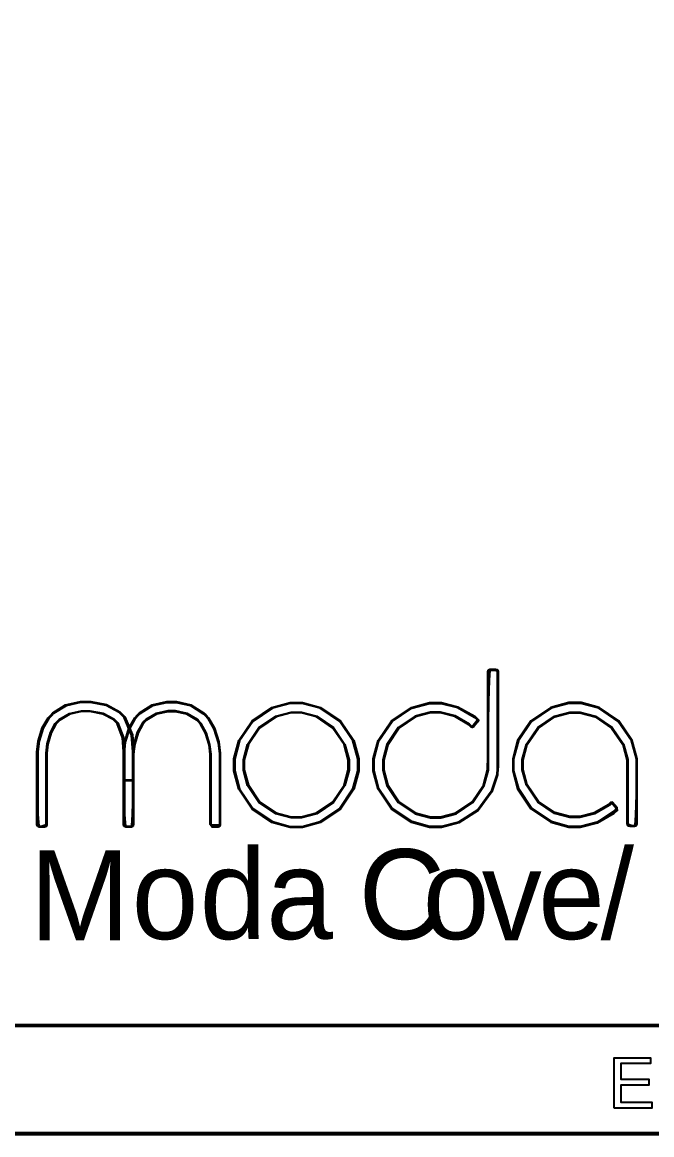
# Model space of a CAD drawing. Header units: inches. Extents: x 0.54 to 10.46, y 0.74 to 7.76.
# Drawn here: x 8.434 to 9.408, y 0.739 to 2.459 of the extents above; entities that cross this region are included whole.
import ezdxf

# ---------------------------------------------------------------- set-up
doc = ezdxf.new("R2010")
doc.units = ezdxf.units.IN
doc.header["$MEASUREMENT"] = 0

# ---------------------------------------------------------------- blocks, each defined once
blk = doc.blocks.new('block 2')
at = {"color": 7, "lineweight": 25, "true_color": 0xffffff}
blk.add_lwpolyline([(0.8729, 0.9096), (10.2943, 0.9096), (10.2943, 7.5904), (0.8729, 7.5904), (0.8729, 0.9096)], dxfattribs=at)
blk = doc.blocks.new('block 3')
at = {"color": 7, "lineweight": 25, "true_color": 0xffffff}
blk.add_lwpolyline([(10.296, 0.9061), (0.8712, 0.9061), (0.8707, 0.9061), (0.8694, 0.9074), (0.8694, 0.9078), (0.8694, 7.5922), (0.8694, 7.5926), (0.8707, 7.5939), (0.8712, 7.5939), (10.296, 7.5939), (10.2964, 7.5939), (10.2977, 7.5926), (10.2977, 7.5922), (10.2977, 0.9078), (10.2977, 0.9074), (10.2964, 0.9061), (10.296, 0.9061)], dxfattribs=at)
blk = doc.blocks.new('block 44')
at = {"color": 7, "lineweight": 25, "true_color": 0xffffff}
blk.add_lwpolyline([(9.3502, 0.7803), (9.3502, 0.8581), (9.4065, 0.8581), (9.4065, 0.8489), (9.3605, 0.8489), (9.3605, 0.8251), (9.4036, 0.8251), (9.4036, 0.8159), (9.3605, 0.8159), (9.3605, 0.7894), (9.4083, 0.7894), (9.4083, 0.7803), (9.3502, 0.7803)], dxfattribs=at)
blk = doc.blocks.new('block 52')
at = {"color": 7, "lineweight": 25, "true_color": 0xffffff}
blk.add_lwpolyline([(0.5387, 0.7425), (10.4614, 0.7425), (10.4614, 7.7575), (0.5387, 7.7575), (0.5387, 0.7425)], dxfattribs=at)
blk = doc.blocks.new('block 53')
at = {"color": 7, "lineweight": 25, "true_color": 0xffffff}
blk.add_lwpolyline([(10.4631, 0.739), (0.5369, 0.739), (0.5365, 0.739), (0.5352, 0.7403), (0.5352, 0.7407), (0.5352, 7.7593), (0.5352, 7.7597), (0.5365, 7.761), (0.5369, 7.761), (10.4631, 7.761), (10.4635, 7.761), (10.4648, 7.7597), (10.4648, 7.7593), (10.4648, 0.7407), (10.4648, 0.7403), (10.4635, 0.739), (10.4631, 0.739)], dxfattribs=at)
blk = doc.blocks.new('block 54')
at = {"color": 7, "lineweight": 25, "true_color": 0xffffff}
blk.add_open_spline([(8.6654, 1.3945), (8.6654, 1.3945), (8.6714, 1.3945), (8.6714, 1.3945), (8.6714, 1.3945), (8.6895, 1.3905), (8.6895, 1.3905), (8.6895, 1.3905), (8.7053, 1.381), (8.7053, 1.381), (8.7053, 1.381), (8.7078, 1.3783), (8.7078, 1.3783), (8.7078, 1.3783), (8.7113, 1.3746), (8.7113, 1.3746), (8.7113, 1.3746), (8.7191, 1.3607), (8.7191, 1.3607), (8.7191, 1.3607), (8.7247, 1.3422), (8.7247, 1.3422), (8.7247, 1.3422), (8.7264, 1.3273), (8.7264, 1.3273), (8.7264, 1.3273), (8.7265, 1.321), (8.7265, 1.321), (8.7265, 1.321), (8.7265, 1.3206), (8.7265, 1.3206), (8.7265, 1.3206), (8.7265, 1.2189), (8.7265, 1.2189), (8.7265, 1.2189), (8.7286, 1.216), (8.7286, 1.216), (8.7286, 1.216), (8.7293, 1.216), (8.7293, 1.216), (8.7293, 1.216), (8.7365, 1.216), (8.7365, 1.216), (8.7365, 1.216), (8.737, 1.216), (8.737, 1.216), (8.737, 1.216), (8.7384, 1.2164), (8.7384, 1.2164), (8.7384, 1.2164), (8.7386, 1.2165), (8.7386, 1.2165), (8.7386, 1.2165), (8.7387, 1.2166), (8.7387, 1.2166), (8.7387, 1.2166), (8.7394, 1.2184), (8.7394, 1.2184), (8.7394, 1.2184), (8.7394, 1.2189), (8.7394, 1.2189), (8.7394, 1.2189), (8.7394, 1.32), (8.7394, 1.32), (8.7394, 1.32), (8.7394, 1.3205), (8.7394, 1.3205), (8.7394, 1.3205), (8.7393, 1.3278), (8.7393, 1.3278), (8.7393, 1.3278), (8.7373, 1.3448), (8.7373, 1.3448), (8.7373, 1.3448), (8.7308, 1.3663), (8.7308, 1.3663), (8.7308, 1.3663), (8.7214, 1.3828), (8.7214, 1.3828), (8.7214, 1.3828), (8.7172, 1.3872), (8.7172, 1.3872), (8.7172, 1.3872), (8.714, 1.3905), (8.714, 1.3905), (8.714, 1.3905), (8.6946, 1.4024), (8.6946, 1.4024), (8.6946, 1.4024), (8.6727, 1.4074), (8.6727, 1.4074), (8.6727, 1.4074), (8.6654, 1.4074), (8.6654, 1.4074), (8.6654, 1.4074), (8.6581, 1.4074), (8.6581, 1.4074), (8.6581, 1.4074), (8.6362, 1.4024), (8.6362, 1.4024), (8.6362, 1.4024), (8.6169, 1.3905), (8.6169, 1.3905), (8.6169, 1.3905), (8.6137, 1.3871), (8.6137, 1.3871), (8.6137, 1.3871), (8.6097, 1.3828), (8.6097, 1.3828), (8.6097, 1.3828), (8.6006, 1.3668), (8.6006, 1.3668), (8.6006, 1.3668), (8.5943, 1.3459), (8.5943, 1.3459), (8.5943, 1.3459), (8.5924, 1.3289), (8.5924, 1.3289), (8.5924, 1.3289), (8.5923, 1.3211), (8.5923, 1.3211), (8.5923, 1.3211), (8.5924, 1.32), (8.5924, 1.32), (8.5924, 1.32), (8.5924, 1.2873), (8.5924, 1.2873), (8.5924, 1.2873), (8.6053, 1.2873), (8.6053, 1.2873), (8.6053, 1.2873), (8.6053, 1.3207), (8.6053, 1.3207), (8.6053, 1.3207), (8.6052, 1.3217), (8.6052, 1.3217), (8.6052, 1.3217), (8.6053, 1.3285), (8.6053, 1.3285), (8.6053, 1.3285), (8.6069, 1.3433), (8.6069, 1.3433), (8.6069, 1.3433), (8.6122, 1.3613), (8.6122, 1.3613), (8.6122, 1.3613), (8.6198, 1.3747), (8.6198, 1.3747), (8.6198, 1.3747), (8.6232, 1.3784), (8.6232, 1.3784), (8.6232, 1.3784), (8.6257, 1.3811), (8.6257, 1.3811), (8.6257, 1.3811), (8.6414, 1.3905), (8.6414, 1.3905), (8.6414, 1.3905), (8.6594, 1.3945), (8.6594, 1.3945), (8.6594, 1.3945), (8.6654, 1.3945), (8.6654, 1.3945)], degree=3, knots=[0, 0, 0, 0, 1, 1, 1, 2, 2, 2, 3, 3, 3, 4, 4, 4, 5, 5, 5, 6, 6, 6, 7, 7, 7, 8, 8, 8, 9, 9, 9, 10, 10, 10, 11, 11, 11, 12, 12, 12, 13, 13, 13, 14, 14, 14, 15, 15, 15, 16, 16, 16, 17, 17, 17, 18, 18, 18, 19, 19, 19, 20, 20, 20, 21, 21, 21, 22, 22, 22, 23, 23, 23, 24, 24, 24, 25, 25, 25, 26, 26, 26, 27, 27, 27, 28, 28, 28, 29, 29, 29, 30, 30, 30, 31, 31, 31, 32, 32, 32, 33, 33, 33, 34, 34, 34, 35, 35, 35, 36, 36, 36, 37, 37, 37, 38, 38, 38, 39, 39, 39, 40, 40, 40, 41, 41, 41, 42, 42, 42, 43, 43, 43, 44, 44, 44, 45, 45, 45, 46, 46, 46, 47, 47, 47, 48, 48, 48, 49, 49, 49, 50, 50, 50, 51, 51, 51, 52, 52, 52, 53, 53, 53, 54, 54, 54, 54], dxfattribs=at)
blk = doc.blocks.new('block 55')
at = {"color": 7, "lineweight": 25, "true_color": 0xffffff}
blk.add_lwpolyline([(8.7369, 1.2146), (8.7367, 1.2146), (8.7364, 1.2146), (8.7293, 1.2146), (8.7282, 1.2146), (8.7251, 1.2185), (8.7251, 1.2189), (8.7251, 1.3206), (8.7251, 1.321), (8.725, 1.3273), (8.7233, 1.3419), (8.7179, 1.36), (8.7103, 1.3738), (8.7068, 1.3774), (8.7043, 1.3801), (8.6889, 1.3892), (8.6712, 1.3931), (8.6654, 1.3931), (8.6595, 1.3931), (8.6419, 1.3892), (8.6267, 1.3801), (8.6242, 1.3774), (8.6208, 1.3739), (8.6135, 1.3606), (8.6083, 1.3429), (8.6066, 1.3283), (8.6066, 1.3217), (8.6066, 1.3208), (8.6067, 1.3203), (8.6067, 1.2867), (8.6067, 1.2865), (8.6061, 1.286), (8.606, 1.286), (8.5917, 1.286), (8.5915, 1.286), (8.591, 1.2865), (8.591, 1.2867), (8.591, 1.32), (8.591, 1.3211), (8.591, 1.3289), (8.593, 1.3463), (8.5994, 1.3675), (8.6086, 1.3837), (8.6128, 1.3881), (8.616, 1.3915), (8.6356, 1.4036), (8.6579, 1.4088), (8.6654, 1.4088), (8.6728, 1.4088), (8.6952, 1.4036), (8.715, 1.3915), (8.7182, 1.3881), (8.7224, 1.3837), (8.7318, 1.3674), (8.7385, 1.3463), (8.7407, 1.3289), (8.7408, 1.3211), (8.7408, 1.32), (8.7408, 1.2189), (8.7408, 1.218), (8.7397, 1.2157), (8.7394, 1.2154), (8.7392, 1.2153), (8.7374, 1.2146), (8.7369, 1.2146)], dxfattribs=at)
blk = doc.blocks.new('block 56')
at = {"color": 7, "lineweight": 25, "true_color": 0xffffff}
blk.add_lwpolyline([(8.7401, 1.2189), (8.7401, 1.32), (8.7401, 1.321), (8.74, 1.3286), (8.7379, 1.3458), (8.7312, 1.367), (8.7219, 1.3832), (8.7177, 1.3876), (8.7145, 1.391), (8.6949, 1.403), (8.6728, 1.4081), (8.6654, 1.4081), (8.658, 1.4081), (8.6359, 1.403), (8.6164, 1.391), (8.6132, 1.3876), (8.6091, 1.3833), (8.6, 1.3671), (8.5936, 1.3459), (8.5917, 1.3287), (8.5917, 1.321), (8.5917, 1.32), (8.5917, 1.2867), (8.606, 1.2867), (8.606, 1.3203), (8.606, 1.3219), (8.6059, 1.3267), (8.6074, 1.3415), (8.6126, 1.3601), (8.6202, 1.3741), (8.6237, 1.3779), (8.6262, 1.3805), (8.6416, 1.3899), (8.6594, 1.3938), (8.6654, 1.3938), (8.6713, 1.3938), (8.6892, 1.3898), (8.7048, 1.3805), (8.7073, 1.3778), (8.7109, 1.3741), (8.7187, 1.36), (8.7241, 1.3414), (8.7257, 1.3268), (8.7258, 1.3222), (8.7258, 1.3206), (8.7258, 1.2189), (8.7267, 1.218), (8.7392, 1.218), (8.7401, 1.2189)], dxfattribs=at)
blk = doc.blocks.new('block 57')
at = {"color": 7, "lineweight": 25, "true_color": 0xffffff}
blk.add_lwpolyline([(8.8583, 1.4059), (8.849, 1.4059), (8.8213, 1.3984), (8.791, 1.378), (8.7706, 1.3478), (8.7632, 1.32), (8.7632, 1.3107), (8.7632, 1.3015), (8.7706, 1.2737), (8.791, 1.2435), (8.8213, 1.2231), (8.849, 1.2156), (8.8583, 1.2156), (8.8675, 1.2156), (8.8953, 1.2231), (8.9255, 1.2435), (8.9459, 1.2737), (8.9535, 1.3015), (8.9535, 1.3107), (8.9535, 1.32), (8.9459, 1.3478), (8.9255, 1.378), (8.8953, 1.3984), (8.8675, 1.4059), (8.8583, 1.4059)], dxfattribs=at)
blk = doc.blocks.new('block 58')
at = {"color": 7, "lineweight": 25, "true_color": 0xffffff}
blk.add_lwpolyline([(8.8583, 1.2142), (8.8489, 1.2142), (8.8207, 1.2218), (8.79, 1.2425), (8.7693, 1.2732), (8.7617, 1.3014), (8.7617, 1.3107), (8.7617, 1.3202), (8.7693, 1.3483), (8.79, 1.379), (8.8207, 1.3997), (8.8489, 1.4073), (8.8583, 1.4073), (8.8677, 1.4073), (8.8959, 1.3997), (8.9266, 1.379), (8.9472, 1.3483), (8.9549, 1.3202), (8.9549, 1.3107), (8.9549, 1.3014), (8.9472, 1.2732), (8.9266, 1.2425), (8.8959, 1.2218), (8.8677, 1.2142), (8.8583, 1.2142)], dxfattribs=at)
blk = doc.blocks.new('block 59')
at = {"color": 7, "lineweight": 25, "true_color": 0xffffff}
blk.add_lwpolyline([(8.8583, 1.3912), (8.8504, 1.3912), (8.827, 1.3849), (8.8015, 1.3676), (8.7842, 1.3421), (8.7779, 1.3186), (8.7779, 1.3108), (8.7779, 1.303), (8.7842, 1.2795), (8.8015, 1.2539), (8.827, 1.2367), (8.8504, 1.2303), (8.8583, 1.2303), (8.8661, 1.2303), (8.8896, 1.2367), (8.9151, 1.2539), (8.9324, 1.2795), (8.9387, 1.303), (8.9387, 1.3108), (8.9387, 1.3186), (8.9324, 1.3421), (8.9151, 1.3676), (8.8896, 1.3849), (8.8661, 1.3912), (8.8583, 1.3912)], dxfattribs=at)
blk = doc.blocks.new('block 60')
at = {"color": 7, "lineweight": 25, "true_color": 0xffffff}
blk.add_lwpolyline([(8.8583, 1.2289), (8.8503, 1.2289), (8.8265, 1.2354), (8.8005, 1.2529), (8.7829, 1.279), (8.7765, 1.3028), (8.7765, 1.3108), (8.7765, 1.3187), (8.7829, 1.3426), (8.8005, 1.3686), (8.8265, 1.3861), (8.8503, 1.3925), (8.8583, 1.3925), (8.8662, 1.3925), (8.8901, 1.3861), (8.9161, 1.3686), (8.9337, 1.3426), (8.9401, 1.3187), (8.9401, 1.3108), (8.9401, 1.3028), (8.9337, 1.279), (8.9161, 1.2529), (8.8901, 1.2354), (8.8662, 1.2289), (8.8583, 1.2289)], dxfattribs=at)
blk = doc.blocks.new('block 61')
at = {"color": 7, "lineweight": 25, "true_color": 0xffffff}
blk.add_lwpolyline([(8.8583, 1.2296), (8.8504, 1.2296), (8.8267, 1.236), (8.801, 1.2534), (8.7836, 1.2792), (8.7772, 1.3029), (8.7772, 1.3108), (8.7772, 1.3187), (8.7836, 1.3423), (8.801, 1.3681), (8.8267, 1.3855), (8.8504, 1.3919), (8.8583, 1.3919), (8.8662, 1.3919), (8.8898, 1.3855), (8.9156, 1.3681), (8.933, 1.3423), (8.9394, 1.3187), (8.9394, 1.3108), (8.9394, 1.3029), (8.933, 1.2792), (8.9156, 1.2534), (8.8898, 1.236), (8.8662, 1.2296), (8.8583, 1.2296)], dxfattribs=at)
blk = doc.blocks.new('block 62')
at = {"color": 7, "lineweight": 25, "true_color": 0xffffff}
blk.add_lwpolyline([(8.8583, 1.4066), (8.849, 1.4066), (8.821, 1.3991), (8.7906, 1.3785), (8.77, 1.348), (8.7625, 1.3201), (8.7625, 1.3108), (8.7625, 1.3015), (8.77, 1.2735), (8.7906, 1.243), (8.821, 1.2224), (8.849, 1.2149), (8.8583, 1.2149), (8.8676, 1.2149), (8.8956, 1.2224), (8.926, 1.243), (8.9466, 1.2735), (8.9542, 1.3015), (8.9542, 1.3108), (8.9542, 1.3201), (8.9466, 1.348), (8.926, 1.3785), (8.8956, 1.3991), (8.8676, 1.4066), (8.8583, 1.4066)], dxfattribs=at)
blk = doc.blocks.new('block 63')
at = {"color": 7, "lineweight": 25, "true_color": 0xffffff}
blk.add_open_spline([(9.074, 1.4059), (9.074, 1.4059), (9.0647, 1.4059), (9.0647, 1.4059), (9.0647, 1.4059), (9.037, 1.3984), (9.037, 1.3984), (9.037, 1.3984), (9.0067, 1.378), (9.0067, 1.378), (9.0067, 1.378), (8.9863, 1.3478), (8.9863, 1.3478), (8.9863, 1.3478), (8.9788, 1.32), (8.9788, 1.32), (8.9788, 1.32), (8.9788, 1.3107), (8.9788, 1.3107), (8.9788, 1.3107), (8.9788, 1.3015), (8.9788, 1.3015), (8.9788, 1.3015), (8.9863, 1.2737), (8.9863, 1.2737), (8.9863, 1.2737), (9.0067, 1.2435), (9.0067, 1.2435), (9.0067, 1.2435), (9.037, 1.2231), (9.037, 1.2231), (9.037, 1.2231), (9.0647, 1.2156), (9.0647, 1.2156), (9.0647, 1.2156), (9.074, 1.2156), (9.074, 1.2156), (9.074, 1.2156), (9.0829, 1.2156), (9.0829, 1.2156), (9.0829, 1.2156), (9.1095, 1.2225), (9.1095, 1.2225), (9.1095, 1.2225), (9.139, 1.2414), (9.139, 1.2414), (9.139, 1.2414), (9.1598, 1.2696), (9.1598, 1.2696), (9.1598, 1.2696), (9.1684, 1.2958), (9.1684, 1.2958), (9.1684, 1.2958), (9.169, 1.3046), (9.169, 1.3046), (9.169, 1.3046), (9.1692, 1.307), (9.1692, 1.307), (9.1692, 1.307), (9.1692, 1.4552), (9.1692, 1.4552), (9.1692, 1.4552), (9.1692, 1.4557), (9.1692, 1.4557), (9.1692, 1.4557), (9.1686, 1.4569), (9.1686, 1.4569), (9.1686, 1.4569), (9.1685, 1.457), (9.1685, 1.457), (9.1685, 1.457), (9.1684, 1.4571), (9.1684, 1.4571), (9.1684, 1.4571), (9.1669, 1.4575), (9.1669, 1.4575), (9.1669, 1.4575), (9.1586, 1.4575), (9.1586, 1.4575), (9.1586, 1.4575), (9.1581, 1.4575), (9.1581, 1.4575), (9.1581, 1.4575), (9.1566, 1.4569), (9.1566, 1.4569), (9.1566, 1.4569), (9.1564, 1.4568), (9.1564, 1.4568), (9.1564, 1.4568), (9.1563, 1.4566), (9.1563, 1.4566), (9.1563, 1.4566), (9.156, 1.455), (9.156, 1.455), (9.156, 1.455), (9.156, 1.3615), (9.156, 1.3615), (9.156, 1.3615), (9.156, 1.3573), (9.156, 1.3573), (9.156, 1.3573), (9.156, 1.3445), (9.156, 1.3445), (9.156, 1.3445), (9.1559, 1.3164), (9.1559, 1.3164), (9.1559, 1.3164), (9.1558, 1.3107), (9.1558, 1.3107), (9.1558, 1.3107), (9.1557, 1.3028), (9.1557, 1.3028), (9.1557, 1.3028), (9.1491, 1.2789), (9.1491, 1.2789), (9.1491, 1.2789), (9.1314, 1.2529), (9.1314, 1.2529), (9.1314, 1.2529), (9.1055, 1.2354), (9.1055, 1.2354), (9.1055, 1.2354), (9.0819, 1.229), (9.0819, 1.229), (9.0819, 1.229), (9.074, 1.229), (9.074, 1.229), (9.074, 1.229), (9.0661, 1.229), (9.0661, 1.229), (9.0661, 1.229), (9.0422, 1.2354), (9.0422, 1.2354), (9.0422, 1.2354), (9.0162, 1.2529), (9.0162, 1.2529), (9.0162, 1.2529), (8.9986, 1.2789), (8.9986, 1.2789), (8.9986, 1.2789), (8.9922, 1.3028), (8.9922, 1.3028), (8.9922, 1.3028), (8.9922, 1.3107), (8.9922, 1.3107), (8.9922, 1.3107), (8.9922, 1.3187), (8.9922, 1.3187), (8.9922, 1.3187), (8.9986, 1.3426), (8.9986, 1.3426), (8.9986, 1.3426), (9.0162, 1.3685), (9.0162, 1.3685), (9.0162, 1.3685), (9.0422, 1.3861), (9.0422, 1.3861), (9.0422, 1.3861), (9.0661, 1.3925), (9.0661, 1.3925), (9.0661, 1.3925), (9.074, 1.3925), (9.074, 1.3925), (9.074, 1.3925), (9.0815, 1.3925), (9.0815, 1.3925), (9.0815, 1.3925), (9.1041, 1.3868), (9.1041, 1.3868), (9.1041, 1.3868), (9.1262, 1.3739), (9.1262, 1.3739), (9.1262, 1.3739), (9.13, 1.3703), (9.13, 1.3703), (9.13, 1.3703), (9.1306, 1.3699), (9.1306, 1.3699), (9.1306, 1.3699), (9.1308, 1.3699), (9.1308, 1.3699), (9.1309, 1.3699), (9.131, 1.3699), (9.131, 1.3699), (9.131, 1.3699), (9.1313, 1.3701), (9.1313, 1.3701), (9.1313, 1.3702), (9.134, 1.3735), (9.134, 1.3735), (9.134, 1.3735), (9.1379, 1.3783), (9.1379, 1.3783), (9.1379, 1.3783), (9.1385, 1.379), (9.1385, 1.379), (9.1385, 1.379), (9.1385, 1.3791), (9.1385, 1.3791), (9.1385, 1.3791), (9.1388, 1.3799), (9.1388, 1.3799), (9.1388, 1.38), (9.1387, 1.3801), (9.1387, 1.3801), (9.1387, 1.3801), (9.1384, 1.3806), (9.1384, 1.3806), (9.1384, 1.3807), (9.1336, 1.3848), (9.1336, 1.3848), (9.1336, 1.3848), (9.1079, 1.3995), (9.1079, 1.3995), (9.1079, 1.3995), (9.0825, 1.4059), (9.0825, 1.4059), (9.0825, 1.4059), (9.074, 1.4059), (9.074, 1.4059)], degree=3, knots=[0, 0, 0, 0, 1, 1, 1, 2, 2, 2, 3, 3, 3, 4, 4, 4, 5, 5, 5, 6, 6, 6, 7, 7, 7, 8, 8, 8, 9, 9, 9, 10, 10, 10, 11, 11, 11, 12, 12, 12, 13, 13, 13, 14, 14, 14, 15, 15, 15, 16, 16, 16, 17, 17, 17, 18, 18, 18, 19, 19, 19, 20, 20, 20, 21, 21, 21, 22, 22, 22, 23, 23, 23, 24, 24, 24, 25, 25, 25, 26, 26, 26, 27, 27, 27, 28, 28, 28, 29, 29, 29, 30, 30, 30, 31, 31, 31, 32, 32, 32, 33, 33, 33, 34, 34, 34, 35, 35, 35, 36, 36, 36, 37, 37, 37, 38, 38, 38, 39, 39, 39, 40, 40, 40, 41, 41, 41, 42, 42, 42, 43, 43, 43, 44, 44, 44, 45, 45, 45, 46, 46, 46, 47, 47, 47, 48, 48, 48, 49, 49, 49, 50, 50, 50, 51, 51, 51, 52, 52, 52, 53, 53, 53, 54, 54, 54, 55, 55, 55, 56, 56, 56, 57, 57, 57, 58, 58, 58, 59, 59, 59, 60, 60, 60, 61, 61, 61, 62, 62, 62, 63, 63, 63, 64, 64, 64, 65, 65, 65, 66, 66, 66, 67, 67, 67, 68, 68, 68, 69, 69, 69, 70, 70, 70, 71, 71, 71, 72, 72, 72, 73, 73, 73, 73], dxfattribs=at)
blk = doc.blocks.new('block 64')
at = {"color": 7, "lineweight": 25, "true_color": 0xffffff}
blk.add_lwpolyline([(9.074, 1.2142), (9.0646, 1.2142), (9.0364, 1.2218), (9.0057, 1.2425), (8.9851, 1.2732), (8.9775, 1.3014), (8.9775, 1.3107), (8.9775, 1.3202), (8.9851, 1.3483), (9.0057, 1.379), (9.0364, 1.3997), (9.0646, 1.4073), (9.074, 1.4073), (9.0826, 1.4073), (9.1084, 1.4008), (9.1345, 1.386), (9.1393, 1.3817), (9.1402, 1.3804), (9.1402, 1.3802), (9.1402, 1.38), (9.1397, 1.3784), (9.1396, 1.3782), (9.139, 1.3775), (9.1351, 1.3727), (9.1324, 1.3693), (9.1322, 1.3691), (9.1311, 1.3685), (9.1308, 1.3685), (9.1303, 1.3685), (9.129, 1.3694), (9.1252, 1.3729), (9.1036, 1.3856), (9.0814, 1.3912), (9.074, 1.3912), (9.0662, 1.3912), (9.0427, 1.3849), (9.0171, 1.3676), (8.9999, 1.342), (8.9936, 1.3186), (8.9936, 1.3107), (8.9936, 1.3029), (8.9999, 1.2795), (9.0171, 1.2539), (9.0427, 1.2367), (9.0662, 1.2303), (9.074, 1.2303), (9.0817, 1.2303), (9.105, 1.2367), (9.1304, 1.2539), (9.1478, 1.2795), (9.1543, 1.303), (9.1544, 1.3108), (9.1545, 1.3165), (9.1546, 1.3445), (9.1546, 1.3573), (9.1546, 1.3615), (9.1545, 1.4549), (9.1551, 1.4574), (9.1554, 1.4577), (9.1556, 1.4579), (9.1578, 1.4589), (9.1586, 1.4589), (9.1667, 1.4589), (9.1692, 1.4583), (9.1695, 1.458), (9.1696, 1.4579), (9.1705, 1.4559), (9.1705, 1.4552), (9.1705, 1.3069), (9.1704, 1.3045), (9.1698, 1.2956), (9.1611, 1.2691), (9.14, 1.2404), (9.11, 1.2212), (9.083, 1.2142), (9.074, 1.2142)], dxfattribs=at)
blk = doc.blocks.new('block 65')
at = {"color": 7, "lineweight": 25, "true_color": 0xffffff}
blk.add_lwpolyline([(9.1389, 1.3812), (9.1345, 1.3851), (9.1092, 1.3997), (9.0828, 1.4066), (9.074, 1.4066), (9.0647, 1.4066), (9.0367, 1.3991), (9.0062, 1.3785), (8.9857, 1.348), (8.9782, 1.3201), (8.9782, 1.3108), (8.9782, 1.3015), (8.9857, 1.2735), (9.0062, 1.243), (9.0367, 1.2224), (9.0647, 1.2148), (9.074, 1.2148), (9.083, 1.2148), (9.1099, 1.2218), (9.1397, 1.241), (9.1605, 1.2695), (9.1691, 1.2957), (9.1697, 1.3046), (9.1697, 1.3052), (9.1697, 1.3117), (9.1698, 1.3291), (9.1698, 1.3533), (9.1698, 1.3808), (9.1698, 1.4082), (9.1698, 1.432), (9.1698, 1.4488), (9.1699, 1.4552), (9.1691, 1.4559), (9.1631, 1.4579), (9.1586, 1.4582), (9.1577, 1.4574), (9.1566, 1.4417), (9.1557, 1.4086), (9.1553, 1.3761), (9.1553, 1.3614), (9.1553, 1.3447), (9.1552, 1.3165), (9.1551, 1.3108), (9.155, 1.3029), (9.1485, 1.2792), (9.1311, 1.2535), (9.1054, 1.2361), (9.0818, 1.2297), (9.074, 1.2297), (9.0661, 1.2297), (9.0425, 1.2361), (9.0166, 1.2535), (8.9992, 1.2792), (8.9929, 1.3029), (8.9929, 1.3108), (8.9929, 1.3187), (8.9992, 1.3423), (9.0166, 1.3681), (9.0425, 1.3855), (9.0661, 1.3919), (9.074, 1.3919), (9.0816, 1.3919), (9.1044, 1.386), (9.1258, 1.3733), (9.1295, 1.3699), (9.1301, 1.3699), (9.1383, 1.3799), (9.1389, 1.3812)], dxfattribs=at)
blk = doc.blocks.new('block 66')
at = {"color": 7, "lineweight": 25, "true_color": 0xffffff}
blk.add_lwpolyline([(9.2896, 1.4059), (9.2803, 1.4059), (9.2526, 1.3985), (9.2225, 1.3781), (9.2021, 1.3479), (9.1946, 1.3203), (9.1946, 1.311), (9.1946, 1.3018), (9.2021, 1.2741), (9.2225, 1.2439), (9.2526, 1.2236), (9.2803, 1.2161), (9.2896, 1.2161), (9.2982, 1.2161), (9.324, 1.2226), (9.3494, 1.2373), (9.3538, 1.2413), (9.354, 1.2414), (9.3535, 1.2433), (9.3468, 1.2518), (9.3466, 1.252), (9.3455, 1.2517), (9.3417, 1.2481), (9.3197, 1.2352), (9.2971, 1.2294), (9.2896, 1.2294), (9.2816, 1.2294), (9.2578, 1.2359), (9.2319, 1.2534), (9.2144, 1.2793), (9.208, 1.3031), (9.208, 1.311), (9.208, 1.319), (9.2144, 1.3427), (9.2319, 1.3687), (9.2578, 1.3862), (9.2816, 1.3926), (9.2896, 1.3926), (9.2975, 1.3926), (9.3213, 1.3862), (9.3472, 1.3687), (9.3647, 1.3427), (9.3711, 1.319), (9.3711, 1.311), (9.3711, 1.2209), (9.3711, 1.2202), (9.3719, 1.2183), (9.3721, 1.2181), (9.3723, 1.2179), (9.3738, 1.2173), (9.3743, 1.2173), (9.3818, 1.2173), (9.3822, 1.2173), (9.3835, 1.2177), (9.3837, 1.2179), (9.3838, 1.218), (9.3845, 1.2195), (9.3845, 1.22), (9.3845, 1.311), (9.3845, 1.3203), (9.377, 1.3479), (9.3566, 1.3781), (9.3265, 1.3985), (9.2988, 1.4059), (9.2896, 1.4059)], dxfattribs=at)
blk = doc.blocks.new('block 67')
at = {"color": 7, "lineweight": 25, "true_color": 0xffffff}
blk.add_open_spline([(9.2896, 1.2147), (9.2896, 1.2147), (9.2802, 1.2147), (9.2802, 1.2147), (9.2802, 1.2147), (9.2521, 1.2223), (9.2521, 1.2223), (9.2521, 1.2223), (9.2215, 1.243), (9.2215, 1.243), (9.2215, 1.243), (9.2008, 1.2736), (9.2008, 1.2736), (9.2008, 1.2736), (9.1933, 1.3017), (9.1933, 1.3017), (9.1933, 1.3017), (9.1933, 1.311), (9.1933, 1.311), (9.1933, 1.311), (9.1933, 1.3204), (9.1933, 1.3204), (9.1933, 1.3204), (9.2008, 1.3485), (9.2008, 1.3485), (9.2008, 1.3485), (9.2215, 1.3791), (9.2215, 1.3791), (9.2215, 1.3791), (9.2521, 1.3997), (9.2521, 1.3997), (9.2521, 1.3997), (9.2802, 1.4073), (9.2802, 1.4073), (9.2802, 1.4073), (9.2896, 1.4073), (9.2896, 1.4073), (9.2896, 1.4073), (9.2989, 1.4073), (9.2989, 1.4073), (9.2989, 1.4073), (9.327, 1.3997), (9.327, 1.3997), (9.327, 1.3997), (9.3576, 1.3791), (9.3576, 1.3791), (9.3576, 1.3791), (9.3783, 1.3485), (9.3783, 1.3485), (9.3783, 1.3485), (9.3859, 1.3204), (9.3859, 1.3204), (9.3859, 1.3204), (9.3859, 1.311), (9.3859, 1.311), (9.3859, 1.311), (9.3859, 1.22), (9.3859, 1.22), (9.3859, 1.22), (9.3859, 1.2192), (9.3859, 1.2192), (9.3859, 1.2192), (9.3848, 1.2171), (9.3848, 1.2171), (9.3848, 1.2171), (9.3846, 1.2169), (9.3846, 1.2169), (9.3846, 1.2169), (9.3843, 1.2166), (9.3843, 1.2166), (9.3843, 1.2166), (9.3823, 1.2159), (9.3823, 1.2159), (9.3823, 1.2159), (9.3817, 1.2159), (9.3817, 1.2159), (9.3817, 1.2159), (9.3743, 1.2159), (9.3743, 1.2159), (9.3743, 1.2159), (9.3715, 1.2168), (9.3715, 1.2168), (9.3715, 1.2168), (9.3712, 1.2171), (9.3712, 1.2171), (9.3712, 1.2171), (9.3709, 1.2173), (9.3709, 1.2173), (9.3709, 1.2173), (9.3698, 1.2201), (9.3698, 1.2201), (9.3698, 1.2201), (9.3698, 1.2209), (9.3698, 1.2209), (9.3698, 1.2209), (9.3698, 1.311), (9.3698, 1.311), (9.3698, 1.311), (9.3698, 1.3188), (9.3698, 1.3188), (9.3698, 1.3188), (9.3634, 1.3422), (9.3634, 1.3422), (9.3634, 1.3422), (9.3462, 1.3677), (9.3462, 1.3677), (9.3462, 1.3677), (9.3207, 1.3849), (9.3207, 1.3849), (9.3207, 1.3849), (9.2973, 1.3912), (9.2973, 1.3912), (9.2973, 1.3912), (9.2896, 1.3912), (9.2896, 1.3912), (9.2896, 1.3912), (9.2818, 1.3912), (9.2818, 1.3912), (9.2818, 1.3912), (9.2584, 1.3849), (9.2584, 1.3849), (9.2584, 1.3849), (9.2329, 1.3677), (9.2329, 1.3677), (9.2329, 1.3677), (9.2157, 1.3422), (9.2157, 1.3422), (9.2157, 1.3422), (9.2094, 1.3188), (9.2094, 1.3188), (9.2094, 1.3188), (9.2094, 1.311), (9.2094, 1.311), (9.2094, 1.311), (9.2094, 1.3032), (9.2094, 1.3032), (9.2094, 1.3032), (9.2157, 1.2798), (9.2157, 1.2798), (9.2157, 1.2798), (9.2329, 1.2543), (9.2329, 1.2543), (9.2329, 1.2543), (9.2584, 1.2371), (9.2584, 1.2371), (9.2584, 1.2371), (9.2818, 1.2308), (9.2818, 1.2308), (9.2818, 1.2308), (9.2896, 1.2308), (9.2896, 1.2308), (9.2896, 1.2308), (9.297, 1.2308), (9.297, 1.2308), (9.297, 1.2308), (9.3191, 1.2365), (9.3191, 1.2365), (9.3191, 1.2365), (9.3409, 1.2492), (9.3409, 1.2492), (9.3409, 1.2492), (9.3446, 1.2528), (9.3446, 1.2528), (9.3446, 1.2528), (9.3448, 1.2529), (9.3448, 1.2529), (9.3448, 1.2529), (9.3476, 1.253), (9.3476, 1.253), (9.3476, 1.253), (9.3478, 1.2527), (9.3478, 1.2527), (9.3478, 1.2527), (9.3547, 1.2442), (9.3547, 1.2442), (9.3547, 1.2441), (9.3548, 1.2439), (9.3548, 1.2439), (9.3548, 1.2439), (9.3551, 1.2405), (9.3551, 1.2405), (9.3551, 1.2405), (9.3548, 1.2402), (9.3548, 1.2402), (9.3548, 1.2402), (9.3503, 1.2361), (9.3503, 1.2361), (9.3503, 1.2361), (9.3245, 1.2213), (9.3245, 1.2213), (9.3245, 1.2213), (9.2983, 1.2147), (9.2983, 1.2147), (9.2983, 1.2147), (9.2896, 1.2147), (9.2896, 1.2147)], degree=3, knots=[0, 0, 0, 0, 1, 1, 1, 2, 2, 2, 3, 3, 3, 4, 4, 4, 5, 5, 5, 6, 6, 6, 7, 7, 7, 8, 8, 8, 9, 9, 9, 10, 10, 10, 11, 11, 11, 12, 12, 12, 13, 13, 13, 14, 14, 14, 15, 15, 15, 16, 16, 16, 17, 17, 17, 18, 18, 18, 19, 19, 19, 20, 20, 20, 21, 21, 21, 22, 22, 22, 23, 23, 23, 24, 24, 24, 25, 25, 25, 26, 26, 26, 27, 27, 27, 28, 28, 28, 29, 29, 29, 30, 30, 30, 31, 31, 31, 32, 32, 32, 33, 33, 33, 34, 34, 34, 35, 35, 35, 36, 36, 36, 37, 37, 37, 38, 38, 38, 39, 39, 39, 40, 40, 40, 41, 41, 41, 42, 42, 42, 43, 43, 43, 44, 44, 44, 45, 45, 45, 46, 46, 46, 47, 47, 47, 48, 48, 48, 49, 49, 49, 50, 50, 50, 51, 51, 51, 52, 52, 52, 53, 53, 53, 54, 54, 54, 55, 55, 55, 56, 56, 56, 57, 57, 57, 58, 58, 58, 59, 59, 59, 60, 60, 60, 61, 61, 61, 62, 62, 62, 63, 63, 63, 64, 64, 64, 65, 65, 65, 65], dxfattribs=at)
blk = doc.blocks.new('block 68')
at = {"color": 7, "lineweight": 25, "true_color": 0xffffff}
blk.add_lwpolyline([(9.3541, 1.2438), (9.3473, 1.2522), (9.3431, 1.2488), (9.3202, 1.2361), (9.2972, 1.2301), (9.2896, 1.2301), (9.2817, 1.2301), (9.2581, 1.2365), (9.2324, 1.2539), (9.215, 1.2796), (9.2087, 1.3032), (9.2087, 1.311), (9.2087, 1.3189), (9.215, 1.3425), (9.2324, 1.3682), (9.2581, 1.3856), (9.2817, 1.3919), (9.2896, 1.3919), (9.2974, 1.3919), (9.321, 1.3856), (9.3467, 1.3682), (9.3641, 1.3425), (9.3705, 1.3189), (9.3705, 1.311), (9.3705, 1.2209), (9.3714, 1.2199), (9.3776, 1.2172), (9.3818, 1.2166), (9.3826, 1.2175), (9.3837, 1.2329), (9.3847, 1.2651), (9.3851, 1.2968), (9.3852, 1.311), (9.3852, 1.3203), (9.3776, 1.3482), (9.3571, 1.3786), (9.3267, 1.3991), (9.2989, 1.4066), (9.2896, 1.4066), (9.2802, 1.4066), (9.2524, 1.3991), (9.222, 1.3786), (9.2015, 1.3482), (9.194, 1.3203), (9.194, 1.311), (9.194, 1.3017), (9.2015, 1.2739), (9.222, 1.2434), (9.2524, 1.2229), (9.2802, 1.2154), (9.2896, 1.2154), (9.2984, 1.2154), (9.3248, 1.2226), (9.3499, 1.2391), (9.3541, 1.2438)], dxfattribs=at)
blk = doc.blocks.new('block 69')
at = {"color": 7, "lineweight": 25, "true_color": 0xffffff}
blk.add_lwpolyline([(8.532, 1.4074), (8.5245, 1.4074), (8.5021, 1.4023), (8.4825, 1.3904), (8.4794, 1.3869), (8.4754, 1.3828), (8.4666, 1.3674), (8.4603, 1.3474), (8.4583, 1.3312), (8.4582, 1.3238), (8.4583, 1.3228), (8.4583, 1.2195), (8.459, 1.2171), (8.4592, 1.2169), (8.4593, 1.2167), (8.4607, 1.2161), (8.4612, 1.2161), (8.4686, 1.2161), (8.469, 1.2161), (8.4701, 1.2165), (8.4703, 1.2166), (8.4704, 1.2167), (8.4712, 1.2187), (8.4712, 1.2194), (8.4712, 1.3234), (8.4712, 1.3248), (8.4712, 1.3292), (8.4727, 1.3432), (8.4778, 1.361), (8.4854, 1.3746), (8.4888, 1.3782), (8.4914, 1.3809), (8.5073, 1.3905), (8.5258, 1.3945), (8.532, 1.3945), (8.5388, 1.3945), (8.5594, 1.3908), (8.5759, 1.3821), (8.5784, 1.3796), (8.5821, 1.3759), (8.591, 1.3532), (8.5925, 1.3308), (8.5925, 1.3273), (8.5924, 1.3269), (8.5924, 1.324), (8.5924, 1.3229), (8.5924, 1.2191), (8.5924, 1.2185), (8.5929, 1.2171), (8.5931, 1.2169), (8.5932, 1.2168), (8.5949, 1.2161), (8.5955, 1.2161), (8.6024, 1.2161), (8.6029, 1.2161), (8.6045, 1.2167), (8.6046, 1.2169), (8.6048, 1.2171), (8.6053, 1.2191), (8.6053, 1.3229), (8.6053, 1.3236), (8.6053, 1.325), (8.6053, 1.3255), (8.6053, 1.3272), (8.6054, 1.3312), (8.6034, 1.3569), (8.5922, 1.384), (8.5876, 1.3886), (8.5845, 1.3918), (8.5644, 1.4027), (8.5401, 1.4074), (8.532, 1.4074)], dxfattribs=at)
blk = doc.blocks.new('block 70')
at = {"color": 7, "lineweight": 25, "true_color": 0xffffff}
blk.add_lwpolyline([(8.4689, 1.2147), (8.4688, 1.2147), (8.4685, 1.2147), (8.4612, 1.2147), (8.4605, 1.2147), (8.4584, 1.2157), (8.4582, 1.2159), (8.4578, 1.2163), (8.4569, 1.2187), (8.4569, 1.2195), (8.4569, 1.3227), (8.4568, 1.3237), (8.4569, 1.3312), (8.459, 1.3477), (8.4653, 1.368), (8.4744, 1.3836), (8.4784, 1.3879), (8.4816, 1.3913), (8.5015, 1.4035), (8.5243, 1.4088), (8.532, 1.4088), (8.5402, 1.4088), (8.5649, 1.404), (8.5854, 1.3928), (8.5886, 1.3896), (8.5932, 1.3849), (8.6047, 1.3573), (8.6068, 1.3312), (8.6067, 1.3272), (8.6067, 1.3255), (8.6067, 1.3249), (8.6067, 1.3234), (8.6067, 1.3229), (8.6067, 1.2191), (8.6059, 1.2163), (8.6056, 1.2159), (8.6054, 1.2158), (8.6032, 1.2147), (8.6024, 1.2147), (8.5955, 1.2147), (8.5946, 1.2147), (8.5922, 1.2158), (8.592, 1.216), (8.5917, 1.2163), (8.591, 1.2184), (8.591, 1.2191), (8.591, 1.3229), (8.591, 1.3241), (8.591, 1.3269), (8.5911, 1.3273), (8.5911, 1.3308), (8.5896, 1.3528), (8.581, 1.375), (8.5774, 1.3786), (8.5751, 1.381), (8.5588, 1.3895), (8.5387, 1.3932), (8.532, 1.3932), (8.526, 1.3932), (8.5079, 1.3892), (8.4923, 1.3799), (8.4898, 1.3772), (8.4865, 1.3737), (8.4791, 1.3604), (8.474, 1.3429), (8.4726, 1.3292), (8.4726, 1.3249), (8.4726, 1.3234), (8.4726, 1.2194), (8.4726, 1.2184), (8.4714, 1.2157), (8.4712, 1.2155), (8.4709, 1.2153), (8.4689, 1.2147)], dxfattribs=at)
blk = doc.blocks.new('block 71')
at = {"color": 7, "lineweight": 25, "true_color": 0xffffff}
blk.add_lwpolyline([(8.6024, 1.2154), (8.5955, 1.2154), (8.5945, 1.2163), (8.5933, 1.2338), (8.5922, 1.2706), (8.5918, 1.3066), (8.5917, 1.3229), (8.5918, 1.3275), (8.5902, 1.3524), (8.5815, 1.3754), (8.5779, 1.3791), (8.5755, 1.3815), (8.5591, 1.3901), (8.5388, 1.3938), (8.532, 1.3938), (8.5259, 1.3938), (8.5076, 1.3898), (8.4918, 1.3804), (8.4893, 1.3777), (8.4859, 1.3741), (8.4784, 1.3606), (8.4733, 1.343), (8.4719, 1.3291), (8.4719, 1.3248), (8.4719, 1.3234), (8.4719, 1.2194), (8.4711, 1.2184), (8.4653, 1.2159), (8.4612, 1.2154), (8.4603, 1.2164), (8.4591, 1.2339), (8.458, 1.2706), (8.4576, 1.3065), (8.4576, 1.3227), (8.4575, 1.3236), (8.4576, 1.331), (8.4596, 1.3473), (8.4659, 1.3676), (8.4749, 1.3832), (8.4789, 1.3874), (8.4821, 1.3909), (8.5019, 1.4029), (8.5245, 1.4081), (8.532, 1.4081), (8.5402, 1.4081), (8.5646, 1.4033), (8.5849, 1.3923), (8.5881, 1.3891), (8.5927, 1.3844), (8.6041, 1.3572), (8.6061, 1.3312), (8.606, 1.3272), (8.606, 1.3261), (8.6059, 1.3084), (8.6055, 1.2711), (8.6045, 1.2339), (8.6033, 1.2164), (8.6024, 1.2154)], dxfattribs=at)
blk = doc.blocks.new('block 99')
at = {"color": 7, "true_color": 0xffffff, "insert": (8.446, 1.0396), "char_height": 0.138889, "attachment_point": 7}
blk.add_mtext('\\fMyriad Pro|b0|i0|c0|p34;\\W1;M', dxfattribs=at)
blk = doc.blocks.new('block 100')
at = {"color": 7, "true_color": 0xffffff, "insert": (8.6037, 1.0396), "char_height": 0.138889, "attachment_point": 7}
blk.add_mtext('\\fMyriad Pro|b0|i0|c0|p34;\\W1;o', dxfattribs=at)
blk = doc.blocks.new('block 101')
at = {"color": 7, "true_color": 0xffffff, "insert": (8.7089, 1.0396), "char_height": 0.138889, "attachment_point": 7}
blk.add_mtext('\\fMyriad Pro|b0|i0|c0|p34;\\W1;d', dxfattribs=at)
blk = doc.blocks.new('block 102')
at = {"color": 7, "true_color": 0xffffff, "insert": (8.812, 1.0396), "char_height": 0.138889, "attachment_point": 7}
blk.add_mtext('\\fMyriad Pro|b0|i0|c0|p34;\\W1;a', dxfattribs=at)
blk = doc.blocks.new('block 103')
at = {"color": 7, "true_color": 0xffffff, "insert": (8.9547, 1.0396), "char_height": 0.138889, "attachment_point": 7}
blk.add_mtext('\\fMyriad Pro|b0|i0|c0|p34;\\W1;C', dxfattribs=at)
blk = doc.blocks.new('block 104')
at = {"color": 7, "true_color": 0xffffff, "insert": (9.054, 1.0396), "char_height": 0.138889, "attachment_point": 7}
blk.add_mtext('\\fMyriad Pro|b0|i0|c0|p34;\\W1;o', dxfattribs=at)
blk = doc.blocks.new('block 105')
at = {"color": 7, "true_color": 0xffffff, "insert": (9.1454, 1.0396), "char_height": 0.138889, "attachment_point": 7}
blk.add_mtext('\\fMyriad Pro|b0|i0|c0|p34;\\W1;v', dxfattribs=at)
blk = doc.blocks.new('block 106')
at = {"color": 7, "true_color": 0xffffff, "insert": (9.2325, 1.0396), "char_height": 0.138889, "attachment_point": 7}
blk.add_mtext('\\fMyriad Pro|b0|i0|c0|p34;\\W1;e', dxfattribs=at)
blk = doc.blocks.new('block 107')
at = {"color": 7, "true_color": 0xffffff, "insert": (9.3293, 1.0396), "char_height": 0.138889, "attachment_point": 7}
blk.add_mtext('\\fMyriad Pro|b0|i0|c0|p34;\\W1;/', dxfattribs=at)

msp = doc.modelspace()

# ---------------------------------------------------------------- block references
for name in ['block 53', 'block 52', 'block 3', 'block 2', 'block 64', 'block 65', 'block 63', 'block 70', 'block 71', 'block 69', 'block 55', 'block 56', 'block 54', 'block 58', 'block 62', 'block 57', 'block 67', 'block 68', 'block 66', 'block 60', 'block 61', 'block 59', 'block 101', 'block 107', 'block 99', 'block 103', 'block 100', 'block 102', 'block 104', 'block 105', 'block 106', 'block 44']:
    msp.add_blockref(name, (0, 0))

doc.saveas('drawing.dxf')
